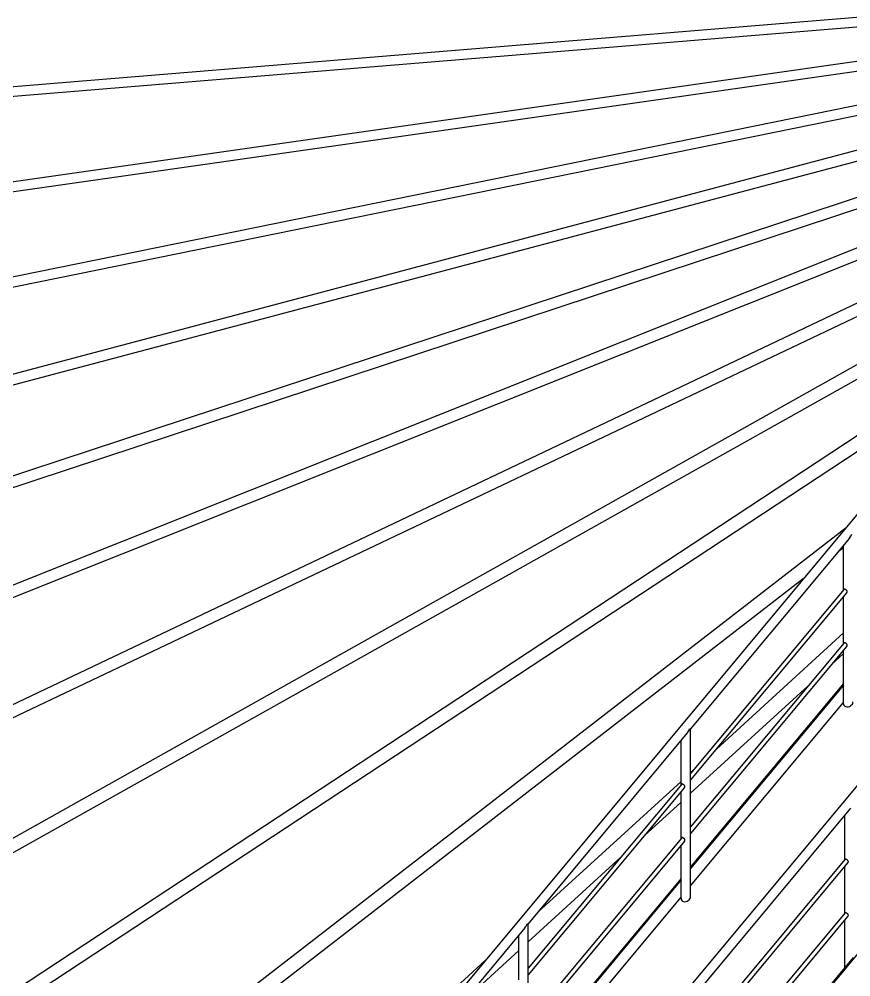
# Model space of a CAD drawing. Header units: millimetres. Extents: x 0 to 126150, y 0 to 89100.
# Drawn here: x 100114 to 104295, y 46745 to 51560 of the extents above; entities that cross this region are included whole.
import ezdxf

# ---------------------------------------------------------------- set-up
doc = ezdxf.new("R2010")
doc.units = ezdxf.units.MM
doc.header["$LTSCALE"] = 150
doc.layers.add('Visible', color=7, linetype='Continuous', lineweight=25)

msp = doc.modelspace()

# ---------------------------------------------------------------- linework, layer by layer
at = {"layer": 'Visible'}
for p, q in [((96983.68, 50964.78), (105366.15, 51656.49)), ((105370.93, 51606.7), (96945.41, 50911.44)), ((96535.79, 50235.56), (105365.54, 51497.65)), ((105364.11, 51445.93), (96508.11, 50180.09)), ((96232.13, 49481.99), (105370.57, 51340.23)), ((105378.38, 51288.31), (96215.38, 49425.07)), ((96076.51, 48713.52), (105398.91, 51186.05)), ((105399.34, 51130.01), (96070.91, 48655.87)), ((96070.91, 47939.82), (105409.45, 51022.21)), ((105954.07, 51025.46), (100149.06, 44056.44)), ((105418.92, 50965.84), (96076.51, 47882.17)), ((96215.38, 47170.62), (105445.18, 50858.26)), ((105464.35, 50802.3), (96232.13, 47113.7)), ((96508.11, 46415.6), (105510.85, 50697.3)), ((105540.61, 50642.81), (96535.79, 46360.12)), ((100971.28, 43677.84), (106776.3, 50646.86)), ((96945.41, 45684.25), (105502.24, 50483.02)), ((105385.31, 50342.64), (96983.68, 45630.91)), ((97521.8, 44985.77), (105057.43, 49949.02)), ((106805.95, 49835.14), (101050.8, 42925.99)), ((104905.38, 49766.49), (97570.18, 44935.24)), ((98230.02, 44328.94), (104270.99, 49004.89)), ((104289.13, 48951.2), (103489.77, 47991.55)), ((104257.66, 48902.69), (104232.5, 48883.22)), ((104257.66, 48690.19), (104257.66, 48913.42)), ((104055.55, 48746.25), (98287.89, 44281.85)), ((104260.88, 48694.05), (103489.85, 47768.41)), ((104274.72, 48677.39), (103489.85, 47735.13)), ((104257.66, 48420.74), (104257.66, 48656.91)), ((103619.04, 47890.23), (104257.66, 48474.26)), ((104260.88, 48424.61), (103489.85, 47498.97)), ((104274.72, 48407.94), (103489.85, 47465.69)), ((104257.66, 48118.35), (104257.66, 48387.46)), ((104257.66, 48370.27), (104197.54, 48315.29)), ((104257.66, 48219.88), (103489.85, 47298.1)), ((104257.66, 48212.08), (103489.85, 47290.31)), ((104081.18, 48208.88), (103489.85, 47668.1)), ((103489.85, 47203.42), (104257.66, 48125.19)), ((103473.02, 47971.44), (102673.65, 47011.79)), ((103489.85, 47147.54), (103489.85, 47991.65)), ((103441.55, 47710.43), (103441.55, 47933.67)), ((103489.85, 47772.09), (103502.68, 47783.82)), ((103444.77, 47714.3), (102673.74, 46788.66)), ((102722.16, 47070.03), (103441.55, 47727.91)), ((103458.61, 47697.63), (102673.74, 46755.38)), ((103441.55, 47440.99), (103441.55, 47677.15)), ((103441.55, 47623.93), (103255.46, 47453.75)), ((103495.87, 46633.19), (104295.24, 47592.84)), ((104263.77, 47555.06), (104263.77, 47331.83)), ((103444.77, 47444.85), (102673.74, 46519.21)), ((103458.61, 47428.19), (102673.74, 46485.93)), ((103441.55, 47138.59), (103441.55, 47407.71)), ((103139.1, 47347.34), (102673.74, 46921.76)), ((103495.96, 46410.05), (104266.99, 47335.69)), ((103495.96, 46376.77), (104280.83, 47319.03)), ((104263.77, 47298.54), (104263.77, 47062.38)), ((103441.55, 47240.12), (102673.74, 46318.35)), ((103441.55, 47232.33), (102673.74, 46310.56)), ((102673.74, 46223.67), (103441.55, 47145.44)), ((103495.96, 46140.61), (104266.99, 47066.25)), ((103495.96, 46107.33), (104280.83, 47049.58)), ((102656.9, 46991.69), (101857.54, 46032.04)), ((102673.74, 46167.79), (102673.74, 47011.89)), ((104263.77, 47029.1), (104263.77, 46791)), ((102625.44, 46730.67), (102625.44, 46953.91)), ((102625.44, 46877.59), (102358.58, 46633.54)), ((99144.87, 43798.57), (102458.3, 46828.73)), ((104306.8, 46842.66), (103490.69, 45862.9))]:
    msp.add_line(p, q, dxfattribs=at)
for centre, major_axis, ratio, start_param, end_param in [((104281.81, 48980.15), (14.26, 39.39), 0.4948632, 4.0809154, 4.6706172), ((104281.81, 48122.83), (22.81, 10.66), 0.7451784, 2.8065858, 5.9481785), ((108004.91, 48062.83), (12220, 0), 0.5773503, 4.0580523, 6.2831853), ((103465.7, 48000.39), (14.26, 39.39), 0.4948632, 4.0809154, 4.6706172), ((103465.7, 48000.39), (-24.13, 8.73), 0.1154811, 2.510119, 3.0998209), ((103465.7, 47143.07), (22.81, 10.66), 0.7451784, 2.8065858, 5.9481785), ((102649.59, 47020.63), (14.26, 39.39), 0.4948632, 4.0809154, 4.6706172), ((102649.59, 47020.63), (-24.13, 8.73), 0.1154811, 2.510119, 3.0998209)]:
    msp.add_ellipse(centre, major_axis=major_axis, ratio=ratio, start_param=start_param, end_param=end_param, dxfattribs=at)
for points, knots in [([(104276.62, 48682.48), (104276.62, 48683.04), (104276.56, 48683.62), (104276.28, 48684.8), (104276.06, 48685.4), (104275.21, 48687.14), (104274.35, 48688.25), (104272.46, 48690.13), (104271.32, 48691.03), (104268.99, 48692.58), (104267.8, 48693.23), (104265.71, 48694.2), (104264.67, 48694.57), (104262.9, 48694.91), (104262.16, 48694.87), (104261.34, 48694.49), (104261.09, 48694.3), (104260.88, 48694.05)], [0, 0, 0, 0, 0.2050325, 0.2050325, 0.4100651, 0.4100651, 0.8201302, 0.8201302, 1.2215401, 1.2215401, 1.6229501, 1.6229501, 2.0243601, 2.0243601, 2.42577, 2.42577, 2.6291906, 2.6291906, 2.6291906, 2.6291906]), ([(104274.72, 48677.39), (104275.11, 48677.86), (104275.46, 48678.37), (104276.31, 48680.03), (104276.62, 48681.27), (104276.62, 48682.48)], [6.06583632, 6.06583632, 6.06583632, 6.06583632, 6.28576198, 6.28576198, 6.72943734, 6.72943734, 6.72943734, 6.72943734]), ([(104276.62, 48413.04), (104276.62, 48413.59), (104276.56, 48414.18), (104276.28, 48415.36), (104276.06, 48415.95), (104275.21, 48417.7), (104274.35, 48418.8), (104272.46, 48420.68), (104271.32, 48421.58), (104268.99, 48423.14), (104267.8, 48423.79), (104265.71, 48424.75), (104264.67, 48425.13), (104262.9, 48425.46), (104262.16, 48425.42), (104261.34, 48425.05), (104261.09, 48424.86), (104260.88, 48424.61)], [0, 0, 0, 0, 0.2050325, 0.2050325, 0.4100651, 0.4100651, 0.8201302, 0.8201302, 1.2215401, 1.2215401, 1.6229501, 1.6229501, 2.0243601, 2.0243601, 2.42577, 2.42577, 2.6291906, 2.6291906, 2.6291906, 2.6291906]), ([(104274.72, 48407.94), (104275.11, 48408.41), (104275.46, 48408.93), (104276.31, 48410.59), (104276.62, 48411.83), (104276.62, 48413.04)], [6.06583632, 6.06583632, 6.06583632, 6.06583632, 6.28576198, 6.28576198, 6.72943734, 6.72943734, 6.72943734, 6.72943734]), ([(103460.51, 47702.72), (103460.51, 47703.3), (103460.44, 47703.91), (103460.14, 47705.13), (103459.91, 47705.74), (103459, 47707.53), (103458.09, 47708.67), (103456.16, 47710.52), (103455.05, 47711.38), (103452.8, 47712.87), (103451.65, 47713.49), (103449.63, 47714.42), (103448.63, 47714.79), (103446.9, 47715.14), (103446.17, 47715.12), (103445.3, 47714.78), (103445.01, 47714.58), (103444.77, 47714.29)], [0, 0, 0, 0, 0.2122885, 0.2122885, 0.424577, 0.424577, 0.8491541, 0.8491541, 1.236196, 1.236196, 1.6232379, 1.6232379, 2.0102798, 2.0102798, 2.3973217, 2.3973217, 2.6284883, 2.6284883, 2.6284883, 2.6284883]), ([(103458.61, 47697.63), (103458.99, 47698.09), (103459.34, 47698.6), (103460.2, 47700.26), (103460.51, 47701.51), (103460.51, 47702.72)], [6.06606596, 6.06606596, 6.06606596, 6.06606596, 6.28378948, 6.28378948, 6.72984319, 6.72984319, 6.72984319, 6.72984319]), ([(103460.51, 47433.28), (103460.51, 47433.86), (103460.44, 47434.46), (103460.14, 47435.68), (103459.91, 47436.29), (103459, 47438.09), (103458.09, 47439.22), (103456.16, 47441.08), (103455.05, 47441.94), (103452.8, 47443.42), (103451.65, 47444.05), (103449.63, 47444.98), (103448.63, 47445.34), (103446.9, 47445.69), (103446.17, 47445.68), (103445.3, 47445.34), (103445.01, 47445.14), (103444.77, 47444.85)], [0, 0, 0, 0, 0.2122885, 0.2122885, 0.424577, 0.424577, 0.8491541, 0.8491541, 1.236196, 1.236196, 1.6232379, 1.6232379, 2.0102798, 2.0102798, 2.3973217, 2.3973217, 2.6284883, 2.6284883, 2.6284883, 2.6284883]), ([(103458.61, 47428.19), (103458.99, 47428.65), (103459.34, 47429.16), (103460.2, 47430.82), (103460.51, 47432.07), (103460.51, 47433.28)], [6.06606596, 6.06606596, 6.06606596, 6.06606596, 6.28378948, 6.28378948, 6.72984319, 6.72984319, 6.72984319, 6.72984319]), ([(104282.73, 47324.12), (104282.73, 47324.68), (104282.67, 47325.26), (104282.39, 47326.44), (104282.17, 47327.04), (104281.32, 47328.78), (104280.45, 47329.88), (104278.57, 47331.76), (104277.43, 47332.67), (104275.1, 47334.22), (104273.91, 47334.87), (104271.82, 47335.84), (104270.78, 47336.21), (104269.01, 47336.54), (104268.27, 47336.5), (104267.45, 47336.13), (104267.2, 47335.94), (104266.99, 47335.69)], [0, 0, 0, 0, 0.2050325, 0.2050325, 0.4100651, 0.4100651, 0.8201302, 0.8201302, 1.2215401, 1.2215401, 1.6229501, 1.6229501, 2.0243601, 2.0243601, 2.42577, 2.42577, 2.6291906, 2.6291906, 2.6291906, 2.6291906]), ([(104280.83, 47319.03), (104281.19, 47319.46), (104281.51, 47319.93), (104282.39, 47321.57), (104282.73, 47322.86), (104282.73, 47324.12)], [6.0634749, 6.0634749, 6.0634749, 6.0634749, 6.26642801, 6.26642801, 6.72850303, 6.72850303, 6.72850303, 6.72850303]), ([(104282.73, 47054.67), (104282.73, 47055.23), (104282.67, 47055.82), (104282.39, 47057), (104282.17, 47057.59), (104281.32, 47059.33), (104280.45, 47060.44), (104278.57, 47062.32), (104277.43, 47063.22), (104275.1, 47064.77), (104273.91, 47065.43), (104271.82, 47066.39), (104270.78, 47066.76), (104269.01, 47067.1), (104268.27, 47067.06), (104267.45, 47066.69), (104267.2, 47066.5), (104266.99, 47066.24)], [0, 0, 0, 0, 0.2050325, 0.2050325, 0.4100651, 0.4100651, 0.8201302, 0.8201302, 1.2215401, 1.2215401, 1.6229501, 1.6229501, 2.0243601, 2.0243601, 2.42577, 2.42577, 2.6291906, 2.6291906, 2.6291906, 2.6291906]), ([(104280.83, 47049.58), (104281.19, 47050.01), (104281.51, 47050.49), (104282.39, 47052.13), (104282.73, 47053.42), (104282.73, 47054.67)], [6.0634749, 6.0634749, 6.0634749, 6.0634749, 6.26642801, 6.26642801, 6.72850303, 6.72850303, 6.72850303, 6.72850303])]:
    msp.add_open_spline(points, degree=3, knots=knots, dxfattribs=at)

doc.saveas('drawing.dxf')
